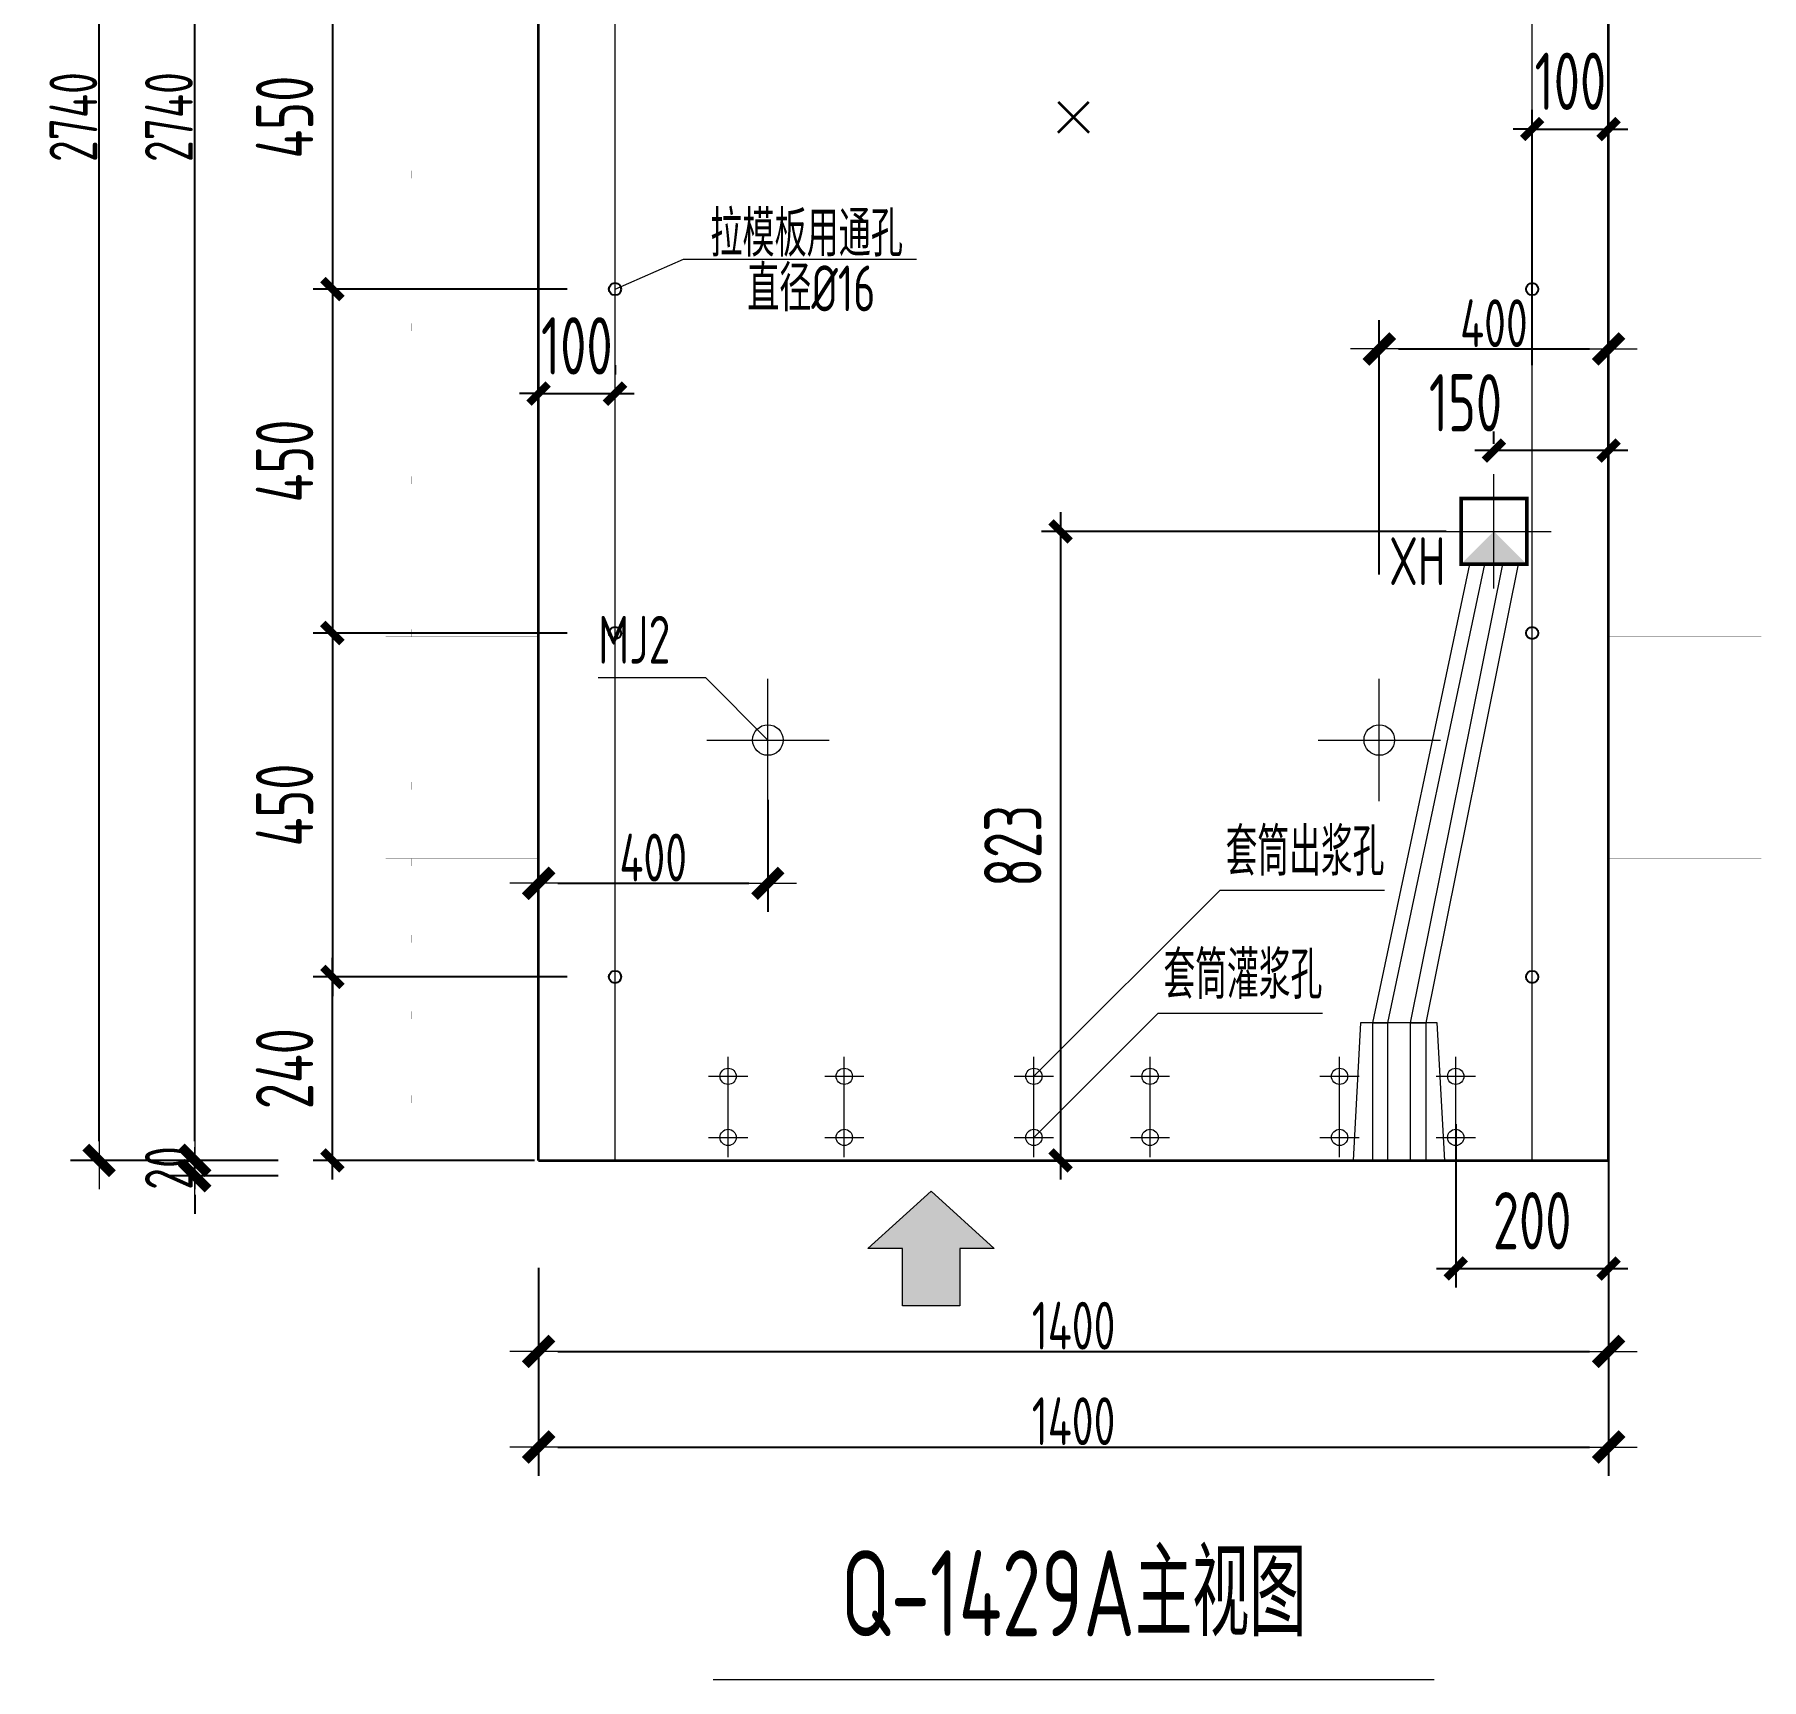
# Model space of a CAD drawing. Extents: x -85320 to 1679916, y -1321939 to 627.
# Drawn here: x 1031076 to 1040114, y -851512 to -842904 of the extents above; entities that cross this region are included whole.
import ezdxf
from ezdxf.enums import TextEntityAlignment as Align

# ---------------------------------------------------------------- set-up
doc = ezdxf.new("R2010")
doc.units = 0
doc.header["$LTSCALE"] = 1000
doc.linetypes.add('DOTE', pattern=[2.42, 2, -0.2, 0.02, -0.2])
for name, color, linetype in [('DIAN BOX', 7, 'Continuous'), ('S_WALL', 9, 'Continuous'), ('套筒垫片', 7, 'Continuous'), ('拉模', 7, 'Continuous'), ('详图符号', 7, 'Continuous')]:
    doc.layers.add(name, color=color, linetype=linetype)
for name, color, linetype, lineweight in [('WCOL', 7, 'Continuous', 0), ('参数表文字', 7, 'Continuous', 18), ('手孔', 6, 'Continuous', 0), ('直线', 7, 'Continuous', 18), ('预制墙图名', 7, 'Continuous', 18), ('预制墙埋件', 8, 'Continuous', 18), ('预制墙墙身水平筋', 130, 'Continuous', 18), ('预制墙墙身纵向受力筋', 1, 'Continuous', 18), ('预制墙详图标注', 3, 'Continuous', 18), ('预制墙详图轮廓', 3, 'Continuous', 35)]:
    doc.layers.add(name, color=color, linetype=linetype, lineweight=lineweight)
doc.styles.add('TSSD_Dimension', font='tssdeng.shx', dxfattribs={"width": 0.7, "bigfont": 'hztxt.shx'})
doc.styles.add('TSSD_Num', font='tssdeng.shx', dxfattribs={"width": 0.7, "bigfont": 'hztxt.shx'})
doc.styles.add('TSSD_Rein', font='Tssdeng.shx', dxfattribs={"width": 0.7, "bigfont": 'hztxt.shx'})
doc.styles.add('样式 1', font='yjkeng.shx', dxfattribs={"width": 0.7, "bigfont": 'yjkchn.shx'})
doc.styles.add('样式 2', font='yjkeng.shx', dxfattribs={"width": 0.7, "bigfont": 'yjkchn.shx'})
doc.dimstyles.new('标注', dxfattribs={"dimtxt": 300, "dimasz": 100, "dimexe": 100, "dimexo": 250, "dimgap": 100, "dimtad": 1, "dimdec": 0, "dimlfac": 0.25, "dimzin": 0, "dimdsep": 46, "dimtxsty": 'TSSD_Dimension', "dimblk": 'ARCHTICK', "dimcen": 0, "dimdle": 100, "dimclrt": 7, "dimadec": 0, "dimazin": 0, "dimtfac": 1, "dimtdec": 0, "dimtix": 1, "dimtmove": 2, "dimatfit": 3, "dimfxl": 1, "dimtolj": 1, "dimtzin": 0, "dimarcsym": 0})
doc.dimstyles.new('盈建科结构', dxfattribs={"dimscale": 100, "dimtxt": 2.5, "dimasz": 1, "dimexe": 1.5, "dimexo": 0.625, "dimgap": 0.1, "dimtad": 1, "dimdec": 0, "dimrnd": 1, "dimzin": 0, "dimdsep": 46, "dimtxsty": '样式 1', "dimblk": '_yjkbk', "dimblk1": 'ARCHTICK', "dimblk2": 'ARCHTICK', "dimcen": 0.09, "dimadec": 0, "dimazin": 0, "dimtfac": 1, "dimtdec": 4, "dimtix": 1, "dimtmove": 2, "dimatfit": 3, "dimfxl": 1, "dimtolj": 1, "dimtzin": 0, "dimarcsym": 0})

# ---------------------------------------------------------------- blocks, each defined once
blk = doc.blocks.new('_yjkbk')
blk.add_line((-1, 0), (1.5, 0))
blk.add_lwpolyline([(-0.7, -0.7, 0.5, 0.5, 0), (0.7, 0.7, 0.5, 0.5, 0)], format="xyseb")
blk = doc.blocks.new('*D275')
at = {"layer": 'Defpoints', "color": 0, "transparency": 16777216}
for p in [(1033714.4, -846845.8), (1034914.4, -846845.8), (1034914.4, -847345.8)]:
    blk.add_point(p, dxfattribs=at)
at = {"layer": '预制墙详图标注', "color": 0, "lineweight": -2, "transparency": 16777216}
for p, q in [((1033714.4, -846908.3), (1033714.4, -847495.8)), ((1034914.4, -846908.3), (1034914.4, -847495.8)), ((1033814.4, -847345.8), (1034814.4, -847345.8))]:
    blk.add_line(p, q, dxfattribs=at)
at = {"layer": '预制墙详图标注', "color": 0, "lineweight": -2, "transparency": 16777216, "xscale": 100, "yscale": 100, "zscale": 100, "rotation": 180}
blk.add_blockref('_yjkbk', (1033714.4, -847345.8), dxfattribs=at)
at = {"layer": '预制墙详图标注', "color": 0, "lineweight": -2, "transparency": 16777216, "xscale": 100, "yscale": 100, "zscale": 100}
blk.add_blockref('_yjkbk', (1034914.4, -847345.8), dxfattribs=at)
at = {"layer": '预制墙详图标注', "color": 0, "transparency": 16777216, "insert": (1034314.4, -847335.8), "char_height": 250, "attachment_point": 8, "style": '样式 1'}
blk.add_mtext('\\A1;400', dxfattribs=at)
blk = doc.blocks.new('_ArchTick')
at = {"color": 0, "linetype": 'ByBlock', "const_width": 0.4}
blk.add_lwpolyline([(-0.5, -0.5), (0.5, 0.5)], dxfattribs=at)
blk = doc.blocks.new('*D277')
at = {"layer": 'Defpoints', "color": 0, "transparency": 16777216}
for p in [(1039314.4, -844549.3), (1038114.4, -845792), (1039314.4, -845792)]:
    blk.add_point(p, dxfattribs=at)
at = {"layer": '预制墙详图标注', "color": 0, "lineweight": -2, "transparency": 16777216}
for p, q in [((1038114.4, -845729.5), (1038114.4, -844399.3)), ((1039314.4, -845729.5), (1039314.4, -844399.3)), ((1038214.4, -844549.3), (1039214.4, -844549.3))]:
    blk.add_line(p, q, dxfattribs=at)
at = {"layer": '预制墙详图标注', "color": 0, "lineweight": -2, "transparency": 16777216, "xscale": 100, "yscale": 100, "zscale": 100, "rotation": 180}
blk.add_blockref('_yjkbk', (1038114.4, -844549.3), dxfattribs=at)
at = {"layer": '预制墙详图标注', "color": 0, "lineweight": -2, "transparency": 16777216, "xscale": 100, "yscale": 100, "zscale": 100}
blk.add_blockref('_yjkbk', (1039314.4, -844549.3), dxfattribs=at)
at = {"layer": '预制墙详图标注', "color": 0, "transparency": 16777216, "insert": (1038714.4, -844539.3), "char_height": 250, "attachment_point": 8, "style": '样式 1'}
blk.add_mtext('\\A1;400', dxfattribs=at)
blk = doc.blocks.new('*D278')
at = {"layer": 'Defpoints', "color": 0, "transparency": 16777216}
for p in [(1033714.4, -849295.8), (1039314.4, -849295.8), (1039314.4, -849795.8)]:
    blk.add_point(p, dxfattribs=at)
at = {"layer": '预制墙详图标注', "color": 0, "lineweight": -2, "transparency": 16777216}
for p, q in [((1033714.4, -849358.3), (1033714.4, -849945.8)), ((1039314.4, -849358.3), (1039314.4, -849945.8)), ((1033814.4, -849795.8), (1039214.4, -849795.8))]:
    blk.add_line(p, q, dxfattribs=at)
at = {"layer": '预制墙详图标注', "color": 0, "lineweight": -2, "transparency": 16777216, "xscale": 100, "yscale": 100, "zscale": 100, "rotation": 180}
blk.add_blockref('_yjkbk', (1033714.4, -849795.8), dxfattribs=at)
at = {"layer": '预制墙详图标注', "color": 0, "lineweight": -2, "transparency": 16777216, "xscale": 100, "yscale": 100, "zscale": 100}
blk.add_blockref('_yjkbk', (1039314.4, -849795.8), dxfattribs=at)
at = {"layer": '预制墙详图标注', "color": 0, "transparency": 16777216, "insert": (1036514.4, -849785.8), "char_height": 250, "attachment_point": 8, "style": '样式 1'}
blk.add_mtext('\\A1;1400', dxfattribs=at)
blk = doc.blocks.new('*D279')
at = {"layer": 'Defpoints', "color": 0, "transparency": 16777216}
for p in [(1033714.4, -849795.8), (1039314.4, -849795.8), (1039314.4, -850295.8)]:
    blk.add_point(p, dxfattribs=at)
at = {"layer": '预制墙详图标注', "color": 0, "lineweight": -2, "transparency": 16777216}
for p, q in [((1033714.4, -849858.3), (1033714.4, -850445.8)), ((1039314.4, -849858.3), (1039314.4, -850445.8)), ((1033814.4, -850295.8), (1039214.4, -850295.8))]:
    blk.add_line(p, q, dxfattribs=at)
at = {"layer": '预制墙详图标注', "color": 0, "lineweight": -2, "transparency": 16777216, "xscale": 100, "yscale": 100, "zscale": 100, "rotation": 180}
blk.add_blockref('_yjkbk', (1033714.4, -850295.8), dxfattribs=at)
at = {"layer": '预制墙详图标注', "color": 0, "lineweight": -2, "transparency": 16777216, "xscale": 100, "yscale": 100, "zscale": 100}
blk.add_blockref('_yjkbk', (1039314.4, -850295.8), dxfattribs=at)
at = {"layer": '预制墙详图标注', "color": 0, "transparency": 16777216, "insert": (1036514.4, -850285.8), "char_height": 250, "attachment_point": 8, "style": '样式 1'}
blk.add_mtext('\\A1;1400', dxfattribs=at)
blk = doc.blocks.new('*D280')
at = {"layer": 'Defpoints', "color": 0, "transparency": 16777216}
for p in [(1031914.4, -848795.8), (1032414.4, -848795.8), (1032414.4, -848875.8)]:
    blk.add_point(p, dxfattribs=at)
at = {"layer": '预制墙详图标注', "color": 0, "lineweight": -2, "transparency": 16777216}
for p, q in [((1031914.4, -848695.8), (1031914.4, -848595.8)), ((1032351.9, -848795.8), (1031764.4, -848795.8)), ((1031914.4, -848875.8), (1031914.4, -848795.8)), ((1032351.9, -848875.8), (1031764.4, -848875.8)), ((1031914.4, -848975.8), (1031914.4, -849075.8))]:
    blk.add_line(p, q, dxfattribs=at)
at = {"layer": '预制墙详图标注', "color": 0, "lineweight": -2, "transparency": 16777216, "xscale": 100, "yscale": 100, "zscale": 100}
for p, rotation in [((1031914.4, -848795.8), 270), ((1031914.4, -848875.8), 90)]:
    blk.add_blockref('_yjkbk', p, dxfattribs=dict(at, rotation=rotation))
at = {"layer": '预制墙详图标注', "color": 0, "transparency": 16777216, "insert": (1031904.4, -848835.8), "char_height": 250, "attachment_point": 8, "rotation": 90, "style": '样式 1'}
blk.add_mtext('\\A1;20', dxfattribs=at)
blk = doc.blocks.new('*D281')
at = {"layer": 'Defpoints', "color": 0, "transparency": 16777216}
for p in [(1031914.4, -837875.8), (1032414.4, -837875.8), (1032414.4, -848795.8)]:
    blk.add_point(p, dxfattribs=at)
at = {"layer": '预制墙详图标注', "color": 0, "lineweight": -2, "transparency": 16777216}
for p, q in [((1032351.9, -837875.8), (1031764.4, -837875.8)), ((1031914.4, -848695.8), (1031914.4, -837975.8)), ((1032351.9, -848795.8), (1031764.4, -848795.8))]:
    blk.add_line(p, q, dxfattribs=at)
at = {"layer": '预制墙详图标注', "color": 0, "lineweight": -2, "transparency": 16777216, "xscale": 100, "yscale": 100, "zscale": 100}
for p, rotation in [((1031914.4, -837875.8), 90), ((1031914.4, -848795.8), 270)]:
    blk.add_blockref('_yjkbk', p, dxfattribs=dict(at, rotation=rotation))
at = {"layer": '预制墙详图标注', "color": 0, "transparency": 16777216, "insert": (1031904.4, -843335.8), "char_height": 250, "attachment_point": 8, "rotation": 90, "style": '样式 1'}
blk.add_mtext('\\A1;2740', dxfattribs=at)
blk = doc.blocks.new('*D282')
at = {"layer": 'Defpoints', "color": 0, "transparency": 16777216}
for p in [(1031414.4, -837875.8), (1031914.4, -837875.8), (1031914.4, -848795.8)]:
    blk.add_point(p, dxfattribs=at)
at = {"layer": '预制墙详图标注', "color": 0, "lineweight": -2, "transparency": 16777216}
for p, q in [((1031851.9, -837875.8), (1031264.4, -837875.8)), ((1031414.4, -848695.8), (1031414.4, -837975.8)), ((1031851.9, -848795.8), (1031264.4, -848795.8))]:
    blk.add_line(p, q, dxfattribs=at)
at = {"layer": '预制墙详图标注', "color": 0, "lineweight": -2, "transparency": 16777216, "xscale": 100, "yscale": 100, "zscale": 100}
for p, rotation in [((1031414.4, -837875.8), 90), ((1031414.4, -848795.8), 270)]:
    blk.add_blockref('_yjkbk', p, dxfattribs=dict(at, rotation=rotation))
at = {"layer": '预制墙详图标注', "color": 0, "transparency": 16777216, "insert": (1031404.4, -843335.8), "char_height": 250, "attachment_point": 8, "rotation": 90, "style": '样式 1'}
blk.add_mtext('\\A1;2740', dxfattribs=at)
blk = doc.blocks.new('*D933')
at = {"layer": 'Defpoints', "color": 0, "transparency": 16777216}
for p in [(1039314.4, -844985.1), (1038714.4, -845080.9), (1038714.4, -845295)]:
    blk.add_point(p, dxfattribs=at)
at = {"layer": 'WCOL', "color": 0, "lineweight": -2, "transparency": 16777216}
for p, q in [((1038714.4, -845045), (1038714.4, -844980.9)), ((1039414.4, -845080.9), (1038614.4, -845080.9)), ((1039314.4, -845235.1), (1039314.4, -845180.9))]:
    blk.add_line(p, q, dxfattribs=at)
at = {"layer": 'WCOL', "color": 0, "lineweight": -2, "transparency": 16777216, "xscale": 100, "yscale": 100, "zscale": 100, "rotation": 180}
blk.add_blockref('_ArchTick', (1038714.4, -845080.9), dxfattribs=at)
at = {"layer": 'WCOL', "color": 0, "lineweight": -2, "transparency": 16777216, "xscale": 100, "yscale": 100, "zscale": 100}
blk.add_blockref('_ArchTick', (1039314.4, -845080.9), dxfattribs=at)
at = {"layer": 'WCOL', "color": 7, "transparency": 16777216, "insert": (1038565.4, -844830.9), "char_height": 300, "attachment_point": 5, "style": 'TSSD_Dimension'}
blk.add_mtext('\\A1;150', dxfattribs=at)
blk = doc.blocks.new('线盒')
at = {"layer": 'DIAN BOX'}
h = blk.add_hatch(color=256, dxfattribs=at)
h.dxf.hatch_style = 1
h.paths.add_polyline_path([(1465682.5, -670175.4), (1465854.5, -670347.4), (1465510.5, -670347.4)])
at = {"color": 6, "const_width": 20}
blk.add_lwpolyline([(1465510.5, -670003.4), (1465854.5, -670003.4), (1465854.5, -670347.4), (1465510.5, -670347.4), (1465510.5, -670003.4)], dxfattribs=at)
at = {"layer": 'WCOL', "color": 4, "linetype": 'DOTE'}
for p, q in [((1465682.5, -670474.8), (1465682.5, -669876.1)), ((1465383.1, -670175.4), (1465981.8, -670175.4))]:
    blk.add_line(p, q, dxfattribs=at)
at = {"layer": 'WCOL', "color": 5}
blk.add_lwpolyline([(1465510.5, -670347.4), (1465854.5, -670347.4), (1465854.5, -670003.4), (1465510.5, -670003.4)], close=True, dxfattribs=at)
blk = doc.blocks.new('*D1880')
at = {"layer": 'Defpoints', "color": 0, "transparency": 16777216}
for p in [(1038714.4, -845503.8), (1036446.4, -848795.8), (1038122.4, -848795.8)]:
    blk.add_point(p, dxfattribs=at)
at = {"layer": 'WCOL', "color": 0, "lineweight": -2, "transparency": 16777216}
for p, q in [((1036446.4, -845403.8), (1036446.4, -848895.8)), ((1038464.4, -845503.8), (1036346.4, -845503.8)), ((1037872.4, -848795.8), (1036346.4, -848795.8))]:
    blk.add_line(p, q, dxfattribs=at)
at = {"layer": 'WCOL', "color": 0, "lineweight": -2, "transparency": 16777216, "xscale": 100, "yscale": 100, "zscale": 100}
for p, rotation in [((1036446.4, -845503.8), 90), ((1036446.4, -848795.8), 270)]:
    blk.add_blockref('_ArchTick', p, dxfattribs=dict(at, rotation=rotation))
at = {"layer": 'WCOL', "color": 7, "transparency": 16777216, "insert": (1036196.4, -847149.8), "char_height": 300, "attachment_point": 5, "rotation": 90, "style": 'TSSD_Dimension'}
blk.add_mtext('\\A1;823', dxfattribs=at)
blk = doc.blocks.new('手孔')
at = {"layer": '手孔', "color": 6}
blk.add_lwpolyline([(1383436.2, -746220.9), (1383916.2, -746220.9), (1383876.2, -745500.9), (1383476.2, -745500.9)], close=True, dxfattribs=at)
at = {"layer": '手孔', "color": 4}
for points in [[(1383538.2, -746220.9), (1383618.2, -746220.9), (1383618.2, -745500.9), (1383538.2, -745500.9)], [(1383816.7, -746220.9), (1383736.7, -746220.9), (1383736.7, -745500.9), (1383816.7, -745500.9)]]:
    blk.add_lwpolyline(points, close=True, dxfattribs=at)
blk = doc.blocks.new('*D1955')
at = {"layer": 'Defpoints', "color": 0, "transparency": 16777216}
for p in [(1038514.4, -848355.8), (1039314.4, -848355.8), (1039314.4, -849361.6)]:
    blk.add_point(p, dxfattribs=at)
at = {"layer": '手孔', "color": 0, "lineweight": -2, "transparency": 16777216}
for p, q in [((1038514.4, -848605.8), (1038514.4, -849461.6)), ((1039314.4, -848605.8), (1039314.4, -849461.6)), ((1038414.4, -849361.6), (1039414.4, -849361.6))]:
    blk.add_line(p, q, dxfattribs=at)
at = {"layer": '手孔', "color": 0, "lineweight": -2, "transparency": 16777216, "xscale": 100, "yscale": 100, "zscale": 100, "rotation": 180}
blk.add_blockref('_ArchTick', (1038514.4, -849361.6), dxfattribs=at)
at = {"layer": '手孔', "color": 0, "lineweight": -2, "transparency": 16777216, "xscale": 100, "yscale": 100, "zscale": 100}
blk.add_blockref('_ArchTick', (1039314.4, -849361.6), dxfattribs=at)
at = {"layer": '手孔', "color": 7, "transparency": 16777216, "insert": (1038914.4, -849111.6), "char_height": 300, "attachment_point": 5, "style": 'TSSD_Dimension'}
blk.add_mtext('\\A1;200', dxfattribs=at)
blk = doc.blocks.new('*D2711')
at = {"layer": 'Defpoints', "color": 0, "transparency": 16777216}
for p in [(1032635.1, -847835.8), (1033942.2, -847835.8), (1033942.2, -848795.8)]:
    blk.add_point(p, dxfattribs=at)
at = {"layer": '拉模', "color": 0, "lineweight": -2, "transparency": 16777216}
for p, q in [((1032635.1, -848895.8), (1032635.1, -847735.8)), ((1033692.2, -847835.8), (1032535.1, -847835.8)), ((1033692.2, -848795.8), (1032535.1, -848795.8))]:
    blk.add_line(p, q, dxfattribs=at)
at = {"layer": '拉模', "color": 0, "lineweight": -2, "transparency": 16777216, "xscale": 100, "yscale": 100, "zscale": 100}
for p, rotation in [((1032635.1, -847835.8), 90), ((1032635.1, -848795.8), 270)]:
    blk.add_blockref('_ArchTick', p, dxfattribs=dict(at, rotation=rotation))
at = {"layer": '拉模', "color": 7, "lineweight": 0, "transparency": 16777216, "insert": (1032385.1, -848315.8), "char_height": 300, "attachment_point": 5, "rotation": 90, "style": 'TSSD_Dimension'}
blk.add_mtext('\\A1;240', dxfattribs=at)
blk = doc.blocks.new('*D2712')
at = {"layer": 'Defpoints', "color": 0, "transparency": 16777216}
for p in [(1034114.4, -844783.1), (1033714.4, -844883.9), (1034114.4, -844883.9)]:
    blk.add_point(p, dxfattribs=at)
at = {"layer": '拉模', "color": 0, "lineweight": -2, "transparency": 16777216}
for p, q in [((1033714.4, -844633.9), (1033714.4, -844683.1)), ((1034114.4, -844633.9), (1034114.4, -844683.1)), ((1033714.4, -844783.1), (1033614.4, -844783.1)), ((1033714.4, -844783.1), (1034114.4, -844783.1)), ((1034114.4, -844783.1), (1034214.4, -844783.1))]:
    blk.add_line(p, q, dxfattribs=at)
at = {"layer": '拉模', "color": 0, "lineweight": -2, "transparency": 16777216, "xscale": 100, "yscale": 100, "zscale": 100}
blk.add_blockref('_ArchTick', (1033714.4, -844783.1), dxfattribs=at)
at = {"layer": '拉模', "color": 0, "lineweight": -2, "transparency": 16777216, "xscale": 100, "yscale": 100, "zscale": 100, "rotation": 180}
blk.add_blockref('_ArchTick', (1034114.4, -844783.1), dxfattribs=at)
at = {"layer": '拉模', "color": 7, "lineweight": 0, "transparency": 16777216, "insert": (1033914.4, -844533.1), "char_height": 300, "attachment_point": 5, "style": 'TSSD_Dimension'}
blk.add_mtext('\\A1;100', dxfattribs=at)
blk = doc.blocks.new('*D2713')
at = {"layer": 'Defpoints', "color": 0, "transparency": 16777216}
for p in [(1034114.4, -846035.8), (1032635.1, -847835.8), (1034114.4, -847835.8)]:
    blk.add_point(p, dxfattribs=at)
at = {"layer": '拉模', "color": 0, "lineweight": -2, "transparency": 16777216}
for p, q in [((1032635.1, -845935.8), (1032635.1, -847935.8)), ((1033864.4, -846035.8), (1032535.1, -846035.8)), ((1033864.4, -847835.8), (1032535.1, -847835.8))]:
    blk.add_line(p, q, dxfattribs=at)
at = {"layer": '拉模', "color": 0, "lineweight": -2, "transparency": 16777216, "xscale": 100, "yscale": 100, "zscale": 100}
for p, rotation in [((1032635.1, -846035.8), 90), ((1032635.1, -847835.8), 270)]:
    blk.add_blockref('_ArchTick', p, dxfattribs=dict(at, rotation=rotation))
at = {"layer": '拉模', "color": 7, "lineweight": 0, "transparency": 16777216, "insert": (1032385.1, -846935.8), "char_height": 300, "attachment_point": 5, "rotation": 90, "style": 'TSSD_Dimension'}
blk.add_mtext('\\A1;450', dxfattribs=at)
blk = doc.blocks.new('*D2714')
at = {"layer": 'Defpoints', "color": 0, "transparency": 16777216}
for p in [(1034114.4, -844235.8), (1032635.1, -846035.8), (1034114.4, -846035.8)]:
    blk.add_point(p, dxfattribs=at)
at = {"layer": '拉模', "color": 0, "lineweight": -2, "transparency": 16777216}
for p, q in [((1032635.1, -844135.8), (1032635.1, -846135.8)), ((1033864.4, -844235.8), (1032535.1, -844235.8)), ((1033864.4, -846035.8), (1032535.1, -846035.8))]:
    blk.add_line(p, q, dxfattribs=at)
at = {"layer": '拉模', "color": 0, "lineweight": -2, "transparency": 16777216, "xscale": 100, "yscale": 100, "zscale": 100}
for p, rotation in [((1032635.1, -844235.8), 90), ((1032635.1, -846035.8), 270)]:
    blk.add_blockref('_ArchTick', p, dxfattribs=dict(at, rotation=rotation))
at = {"layer": '拉模', "color": 7, "lineweight": 0, "transparency": 16777216, "insert": (1032385.1, -845135.8), "char_height": 300, "attachment_point": 5, "rotation": 90, "style": 'TSSD_Dimension'}
blk.add_mtext('\\A1;450', dxfattribs=at)
blk = doc.blocks.new('*D2715')
at = {"layer": 'Defpoints', "color": 0, "transparency": 16777216}
for p in [(1034114.4, -842435.8), (1032635.1, -844235.8), (1034114.4, -844235.8)]:
    blk.add_point(p, dxfattribs=at)
at = {"layer": '拉模', "color": 0, "lineweight": -2, "transparency": 16777216}
for p, q in [((1032635.1, -842335.8), (1032635.1, -844335.8)), ((1033864.4, -842435.8), (1032535.1, -842435.8)), ((1033864.4, -844235.8), (1032535.1, -844235.8))]:
    blk.add_line(p, q, dxfattribs=at)
at = {"layer": '拉模', "color": 0, "lineweight": -2, "transparency": 16777216, "xscale": 100, "yscale": 100, "zscale": 100}
for p, rotation in [((1032635.1, -842435.8), 90), ((1032635.1, -844235.8), 270)]:
    blk.add_blockref('_ArchTick', p, dxfattribs=dict(at, rotation=rotation))
at = {"layer": '拉模', "color": 7, "lineweight": 0, "transparency": 16777216, "insert": (1032385.1, -843335.8), "char_height": 300, "attachment_point": 5, "rotation": 90, "style": 'TSSD_Dimension'}
blk.add_mtext('\\A1;450', dxfattribs=at)
blk = doc.blocks.new('*D2728')
at = {"layer": 'Defpoints', "color": 0, "transparency": 16777216}
for p in [(1039314.4, -843398.3), (1038914.4, -844883.9), (1039314.4, -844883.9)]:
    blk.add_point(p, dxfattribs=at)
at = {"layer": '拉模', "color": 0, "lineweight": -2, "transparency": 16777216}
for p, q in [((1038914.4, -844633.9), (1038914.4, -843298.3)), ((1039314.4, -844633.9), (1039314.4, -843298.3)), ((1038914.4, -843398.3), (1038814.4, -843398.3)), ((1038914.4, -843398.3), (1039314.4, -843398.3)), ((1039314.4, -843398.3), (1039414.4, -843398.3))]:
    blk.add_line(p, q, dxfattribs=at)
at = {"layer": '拉模', "color": 0, "lineweight": -2, "transparency": 16777216, "xscale": 100, "yscale": 100, "zscale": 100}
blk.add_blockref('_ArchTick', (1038914.4, -843398.3), dxfattribs=at)
at = {"layer": '拉模', "color": 0, "lineweight": -2, "transparency": 16777216, "xscale": 100, "yscale": 100, "zscale": 100, "rotation": 180}
blk.add_blockref('_ArchTick', (1039314.4, -843398.3), dxfattribs=at)
at = {"layer": '拉模', "color": 7, "lineweight": 0, "transparency": 16777216, "insert": (1039114.4, -843148.3), "char_height": 300, "attachment_point": 5, "style": 'TSSD_Dimension'}
blk.add_mtext('\\A1;100', dxfattribs=at)

msp = doc.modelspace()

# ---------------------------------------------------------------- hatches: boundary and pattern name
at = {"layer": 'WCOL'}
h = msp.add_hatch(color=4, dxfattribs=at)
h.dxf.hatch_style = 1
h.paths.add_polyline_path([(1036098.32, -849256.542), (1035918.32, -849256.542), (1035918.32, -849556.542), (1035618.32, -849556.542), (1035618.32, -849256.542), (1035438.32, -849256.542), (1035768.32, -848956.542)])

# ---------------------------------------------------------------- linework, layer by layer
at = {"layer": 'S_WALL'}
for centre in [(1034114.371, -844235.848), (1038914.371, -844235.848), (1034114.371, -846035.848), (1038914.371, -846035.848), (1034114.371, -847835.848), (1038914.371, -847835.848)]:
    msp.add_circle(centre, 32, dxfattribs=at)
at = {"layer": 'WCOL', "color": 7}
for points in [[(1038078.724, -848075.848), (1038158.724, -848075.848), (1038667.13, -845675.848), (1038587.13, -845675.848)], [(1038357.206, -848075.848), (1038277.206, -848075.848), (1038761.612, -845675.848), (1038841.612, -845675.848)]]:
    msp.add_lwpolyline(points, close=True, dxfattribs=at)
at = {"layer": 'WCOL'}
msp.add_lwpolyline([(1036098.32, -849256.542), (1035918.32, -849256.542), (1035918.32, -849556.542), (1035618.32, -849556.542), (1035618.32, -849256.542), (1035438.32, -849256.542), (1035768.32, -848956.542), (1036098.32, -849256.542)], dxfattribs=at)
at = {"layer": '套筒垫片', "linetype": 'Continuous', "lineweight": 0}
msp.add_lwpolyline([(1034114.371, -844235.848), (1034472.058, -844079.149), (1035692.132, -844079.149)], dxfattribs=at)
at = {"layer": '拉模', "color": 3, "lineweight": 0}
for p, q in [((1034114.371, -848795.848), (1034114.371, -838021.948)), ((1038914.371, -848795.848), (1038914.371, -838021.948))]:
    msp.add_line(p, q, dxfattribs=at)
at = {"layer": '直线', "lineweight": 18}
for points in [[(1034914.371, -846595.848), (1034589.371, -846270.848), (1034025.909, -846270.848)], [(1036306.371, -848355.848), (1037281.371, -847380.848), (1038141.213, -847380.848)], [(1036306.371, -848675.848), (1036956.371, -848025.848), (1037816.213, -848025.848)]]:
    msp.add_lwpolyline(points, dxfattribs=at)
at = {"layer": '预制墙图名', "lineweight": 18}
msp.add_line((1034627.474, -851512.332), (1038401.268, -851512.332), dxfattribs=at)
at = {"layer": '预制墙埋件', "lineweight": 18}
for p, q in [((1034914.371, -846915.848), (1034914.371, -846275.848)), ((1038114.371, -846915.848), (1038114.371, -846275.848)), ((1034594.371, -846595.848), (1035234.371, -846595.848)), ((1037794.371, -846595.848), (1038434.371, -846595.848))]:
    msp.add_line(p, q, dxfattribs=at)
for centre in [(1034914.371, -846595.848), (1038114.371, -846595.848)]:
    msp.add_circle(centre, 80, dxfattribs=at)
at = {"layer": '预制墙墙身水平筋', "lineweight": 18, "const_width": 0.18}
for points in [[(1033050.906, -843655.848), (1032914.371, -843655.848), (1032914.371, -843615.848), (1033714.371, -843615.848), (1033714.371, -843655.848), (1032914.371, -843655.848), (1032914.371, -843615.848), (1033050.906, -843615.848)], [(1033050.906, -843655.848), (1032914.371, -843655.848), (1032914.371, -843615.848), (1033714.371, -843615.848), (1033714.371, -843655.848), (1032914.371, -843655.848), (1032914.371, -843615.848), (1033050.906, -843615.848)], [(1039314.371, -843615.848), (1040114.371, -843615.848), (1040114.371, -843655.848), (1039977.835, -843655.848), (1039977.835, -843615.848), (1040114.371, -843615.848), (1040114.371, -843655.848), (1039314.371, -843655.848)], [(1039314.371, -843615.848), (1040114.371, -843615.848), (1040114.371, -843655.848), (1039977.835, -843655.848), (1039977.835, -843615.848), (1040114.371, -843615.848), (1040114.371, -843655.848), (1039314.371, -843655.848)], [(1033050.906, -844455.848), (1032914.371, -844455.848), (1032914.371, -844415.848), (1033714.371, -844415.848), (1033714.371, -844455.848), (1032914.371, -844455.848), (1032914.371, -844415.848), (1033050.906, -844415.848)], [(1033050.906, -844455.848), (1032914.371, -844455.848), (1032914.371, -844415.848), (1033714.371, -844415.848), (1033714.371, -844455.848), (1032914.371, -844455.848), (1032914.371, -844415.848), (1033050.906, -844415.848)], [(1039314.371, -844415.848), (1040114.371, -844415.848), (1040114.371, -844455.848), (1039977.835, -844455.848), (1039977.835, -844415.848), (1040114.371, -844415.848), (1040114.371, -844455.848), (1039314.371, -844455.848)], [(1039314.371, -844415.848), (1040114.371, -844415.848), (1040114.371, -844455.848), (1039977.835, -844455.848), (1039977.835, -844415.848), (1040114.371, -844415.848), (1040114.371, -844455.848), (1039314.371, -844455.848)], [(1033050.906, -845255.848), (1032914.371, -845255.848), (1032914.371, -845215.848), (1033714.371, -845215.848), (1033714.371, -845255.848), (1032914.371, -845255.848), (1032914.371, -845215.848), (1033050.906, -845215.848)], [(1033050.906, -845255.848), (1032914.371, -845255.848), (1032914.371, -845215.848), (1033714.371, -845215.848), (1033714.371, -845255.848), (1032914.371, -845255.848), (1032914.371, -845215.848), (1033050.906, -845215.848)], [(1039314.371, -845215.848), (1040114.371, -845215.848), (1040114.371, -845255.848), (1039977.835, -845255.848), (1039977.835, -845215.848), (1040114.371, -845215.848), (1040114.371, -845255.848), (1039314.371, -845255.848)], [(1039314.371, -845215.848), (1040114.371, -845215.848), (1040114.371, -845255.848), (1039977.835, -845255.848), (1039977.835, -845215.848), (1040114.371, -845215.848), (1040114.371, -845255.848), (1039314.371, -845255.848)], [(1033050.906, -846055.848), (1032914.371, -846055.848), (1032914.371, -846015.848), (1033714.371, -846015.848), (1033714.371, -846055.848), (1032914.371, -846055.848), (1032914.371, -846015.848), (1033050.906, -846015.848)], [(1033050.906, -846055.848), (1032914.371, -846055.848), (1032914.371, -846015.848), (1033714.371, -846015.848), (1033714.371, -846055.848), (1032914.371, -846055.848), (1032914.371, -846015.848), (1033050.906, -846015.848)], [(1039314.371, -846015.848), (1040114.371, -846015.848), (1040114.371, -846055.848), (1039977.835, -846055.848), (1039977.835, -846015.848), (1040114.371, -846015.848), (1040114.371, -846055.848), (1039314.371, -846055.848)], [(1039314.371, -846015.848), (1040114.371, -846015.848), (1040114.371, -846055.848), (1039977.835, -846055.848), (1039977.835, -846015.848), (1040114.371, -846015.848), (1040114.371, -846055.848), (1039314.371, -846055.848)], [(1033050.906, -846855.848), (1032914.371, -846855.848), (1032914.371, -846815.848), (1033714.371, -846815.848), (1033714.371, -846855.848), (1032914.371, -846855.848), (1032914.371, -846815.848), (1033050.906, -846815.848)], [(1033050.906, -846855.848), (1032914.371, -846855.848), (1032914.371, -846815.848), (1033714.371, -846815.848), (1033714.371, -846855.848), (1032914.371, -846855.848), (1032914.371, -846815.848), (1033050.906, -846815.848)], [(1039314.371, -846815.848), (1040114.371, -846815.848), (1040114.371, -846855.848), (1039977.835, -846855.848), (1039977.835, -846815.848), (1040114.371, -846815.848), (1040114.371, -846855.848), (1039314.371, -846855.848)], [(1039314.371, -846815.848), (1040114.371, -846815.848), (1040114.371, -846855.848), (1039977.835, -846855.848), (1039977.835, -846815.848), (1040114.371, -846815.848), (1040114.371, -846855.848), (1039314.371, -846855.848)], [(1033050.906, -847255.848), (1032914.371, -847255.848), (1032914.371, -847215.848), (1033714.371, -847215.848), (1033714.371, -847255.848), (1032914.371, -847255.848), (1032914.371, -847215.848), (1033050.906, -847215.848)], [(1033050.906, -847255.848), (1032914.371, -847255.848), (1032914.371, -847215.848), (1033714.371, -847215.848), (1033714.371, -847255.848), (1032914.371, -847255.848), (1032914.371, -847215.848), (1033050.906, -847215.848)], [(1039314.371, -847215.848), (1040114.371, -847215.848), (1040114.371, -847255.848), (1039977.835, -847255.848), (1039977.835, -847215.848), (1040114.371, -847215.848), (1040114.371, -847255.848), (1039314.371, -847255.848)], [(1039314.371, -847215.848), (1040114.371, -847215.848), (1040114.371, -847255.848), (1039977.835, -847255.848), (1039977.835, -847215.848), (1040114.371, -847215.848), (1040114.371, -847255.848), (1039314.371, -847255.848)], [(1033050.906, -847655.848), (1032914.371, -847655.848), (1032914.371, -847615.848), (1033714.371, -847615.848), (1033714.371, -847655.848), (1032914.371, -847655.848), (1032914.371, -847615.848), (1033050.906, -847615.848)], [(1033050.906, -847655.848), (1032914.371, -847655.848), (1032914.371, -847615.848), (1033714.371, -847615.848), (1033714.371, -847655.848), (1032914.371, -847655.848), (1032914.371, -847615.848), (1033050.906, -847615.848)], [(1039314.371, -847615.848), (1040114.371, -847615.848), (1040114.371, -847655.848), (1039977.835, -847655.848), (1039977.835, -847615.848), (1040114.371, -847615.848), (1040114.371, -847655.848), (1039314.371, -847655.848)], [(1039314.371, -847615.848), (1040114.371, -847615.848), (1040114.371, -847655.848), (1039977.835, -847655.848), (1039977.835, -847615.848), (1040114.371, -847615.848), (1040114.371, -847655.848), (1039314.371, -847655.848)], [(1033050.906, -848055.848), (1032914.371, -848055.848), (1032914.371, -848015.848), (1033714.371, -848015.848), (1033714.371, -848055.848), (1032914.371, -848055.848), (1032914.371, -848015.848), (1033050.906, -848015.848)], [(1033050.906, -848055.848), (1032914.371, -848055.848), (1032914.371, -848015.848), (1033714.371, -848015.848), (1033714.371, -848055.848), (1032914.371, -848055.848), (1032914.371, -848015.848), (1033050.906, -848015.848)], [(1039314.371, -848015.848), (1040114.371, -848015.848), (1040114.371, -848055.848), (1039977.835, -848055.848), (1039977.835, -848015.848), (1040114.371, -848015.848), (1040114.371, -848055.848), (1039314.371, -848055.848)], [(1039314.371, -848015.848), (1040114.371, -848015.848), (1040114.371, -848055.848), (1039977.835, -848055.848), (1039977.835, -848015.848), (1040114.371, -848015.848), (1040114.371, -848055.848), (1039314.371, -848055.848)], [(1033050.906, -848495.848), (1032914.371, -848495.848), (1032914.371, -848455.848), (1033714.371, -848455.848), (1033714.371, -848495.848), (1032914.371, -848495.848), (1032914.371, -848455.848), (1033050.906, -848455.848)], [(1033050.906, -848495.848), (1032914.371, -848495.848), (1032914.371, -848455.848), (1033714.371, -848455.848), (1033714.371, -848495.848), (1032914.371, -848495.848), (1032914.371, -848455.848), (1033050.906, -848455.848)], [(1039314.371, -848455.848), (1040114.371, -848455.848), (1040114.371, -848495.848), (1039977.835, -848495.848), (1039977.835, -848455.848), (1040114.371, -848455.848), (1040114.371, -848495.848), (1039314.371, -848495.848)], [(1039314.371, -848455.848), (1040114.371, -848455.848), (1040114.371, -848495.848), (1039977.835, -848495.848), (1039977.835, -848455.848), (1040114.371, -848455.848), (1040114.371, -848495.848), (1039314.371, -848495.848)]]:
    msp.add_lwpolyline(points, close=True, dxfattribs=at)
at = {"layer": '预制墙墙身纵向受力筋', "lineweight": 18}
for p, q in [((1034706.371, -848778.515), (1034706.371, -848253.181)), ((1035314.371, -848778.515), (1035314.371, -848253.181)), ((1036306.371, -848778.515), (1036306.371, -848253.181)), ((1036914.371, -848778.515), (1036914.371, -848253.181)), ((1037906.371, -848778.515), (1037906.371, -848253.181)), ((1038514.371, -848778.515), (1038514.371, -848253.181)), ((1034603.704, -848355.848), (1034809.038, -848355.848)), ((1035211.704, -848355.848), (1035417.038, -848355.848)), ((1036203.704, -848355.848), (1036409.038, -848355.848)), ((1036811.704, -848355.848), (1037017.038, -848355.848)), ((1037803.704, -848355.848), (1038009.038, -848355.848)), ((1038411.704, -848355.848), (1038617.038, -848355.848)), ((1034603.704, -848675.848), (1034809.038, -848675.848)), ((1035211.704, -848675.848), (1035417.038, -848675.848)), ((1036203.704, -848675.848), (1036409.038, -848675.848)), ((1036811.704, -848675.848), (1037017.038, -848675.848)), ((1037803.704, -848675.848), (1038009.038, -848675.848)), ((1038411.704, -848675.848), (1038617.038, -848675.848))]:
    msp.add_line(p, q, dxfattribs=at)
for centre in [(1034706.371, -848355.848), (1035314.371, -848355.848), (1036306.371, -848355.848), (1036914.371, -848355.848), (1037906.371, -848355.848), (1038514.371, -848355.848), (1034706.371, -848675.848), (1035314.371, -848675.848), (1036306.371, -848675.848), (1036914.371, -848675.848), (1037906.371, -848675.848), (1038514.371, -848675.848)]:
    msp.add_circle(centre, 42.667, dxfattribs=at)
at = {"layer": '预制墙详图标注', "lineweight": 35}
for p, q in [((1036434.371, -843255.848), (1036594.371, -843415.848)), ((1036434.371, -843415.848), (1036594.371, -843255.848))]:
    msp.add_line(p, q, dxfattribs=at)
at = {"layer": '预制墙详图轮廓', "lineweight": 35}
for p, q in [((1033714.371, -848795.848), (1033714.371, -837875.848)), ((1039314.371, -848795.848), (1039314.371, -837875.848)), ((1033714.371, -848795.848), (1039314.371, -848795.848))]:
    msp.add_line(p, q, dxfattribs=at)

# ---------------------------------------------------------------- block references
at = {"layer": 'WCOL', "color": 7}
msp.add_blockref('线盒', (-426968.082, -175328.412), dxfattribs=at)
at = {"layer": '手孔', "color": 7}
msp.add_blockref('手孔', (-345459.466, -102574.968), dxfattribs=at)

# ---------------------------------------------------------------- texts
at = {"layer": '参数表文字', "linetype": 'Continuous', "style": 'TSSD_Rein', "width": 0.7}
msp.add_text('XH', height=250, dxfattribs=at).set_placement((1038313.163, -845659.494), align=Align.MIDDLE_CENTER)
at = {"layer": '直线', "linetype": 'Continuous', "style": '样式 1', "width": 0.7}
msp.add_text('MJ2', height=250, dxfattribs=at).set_placement((1034025.909, -846270.848), align=Align.BOTTOM_LEFT)
for s, p in [('套筒出浆孔', (1038141.213, -847380.848)), ('套筒灌浆孔', (1037816.213, -848025.848))]:
    msp.add_text(s, height=250, dxfattribs=at).set_placement(p, align=Align.BOTTOM_RIGHT)
at = {"layer": '详图符号', "lineweight": 0, "style": 'TSSD_Num', "width": 0.7}
msp.add_text('拉模板用通孔', height=240, dxfattribs=at).set_placement((1034613.377, -843825.687), align=Align.TOP_LEFT)
msp.add_text('直径%%C16', height=240, dxfattribs=at).set_placement((1034805.969, -844352.151))
at = {"layer": '预制墙图名', "linetype": 'Continuous', "style": '样式 2', "width": 0.7}
msp.add_text('Q-1429A主视图', height=450, dxfattribs=at).set_placement((1036514.371, -851420.848), align=Align.BOTTOM_CENTER)

# ---------------------------------------------------------------- dimensions: what is measured, and where the dimension line sits
at = {"layer": 'WCOL', "color": 7}
dim = msp.add_linear_dim(base=(1038714.371, -845080.943), p1=(1039314.371, -844985.122), p2=(1038714.371, -845295.019), dimstyle='标注', dxfattribs=at)
dim.commit()
dim.dimension.update_dxf_attribs({"geometry": '*D933', "text_midpoint": (1038565.398, -844830.943), "dimtype": 160})
at = {"layer": 'WCOL', "color": 3}
dim = msp.add_linear_dim(base=(1036446.378, -848795.848), p1=(1038714.371, -845503.848), p2=(1038122.371, -848795.848), angle=90, dimstyle='标注', dxfattribs=at)
dim.commit()
dim.dimension.update_dxf_attribs({"geometry": '*D1880', "text_midpoint": (1036196.378, -847149.848)})
at = {"layer": '手孔', "color": 3}
dim = msp.add_linear_dim(base=(1039314.371, -849361.58), p1=(1038514.371, -848355.848), p2=(1039314.371, -848355.848), dimstyle='标注', dxfattribs=at)
dim.commit()
dim.dimension.update_dxf_attribs({"geometry": '*D1955', "text_midpoint": (1038914.371, -849111.58)})
at = {"layer": '拉模', "color": 3, "lineweight": 0}
for base, p1, p2, picture, middle in [((1032635.141, -844235.848), (1034114.371, -842435.848), (1034114.371, -844235.848), '*D2715', (1032385.141, -843335.848)), ((1032635.141, -846035.848), (1034114.371, -844235.848), (1034114.371, -846035.848), '*D2714', (1032385.141, -845135.848)), ((1032635.141, -847835.848), (1034114.371, -846035.848), (1034114.371, -847835.848), '*D2713', (1032385.141, -846935.848)), ((1032635.141, -847835.848), (1033942.165, -848795.848), (1033942.165, -847835.848), '*D2711', (1032385.141, -848315.848))]:
    dim = msp.add_linear_dim(base=base, p1=p1, p2=p2, angle=90, dimstyle='标注', dxfattribs=at)
    dim.commit()
    dim.dimension.update_dxf_attribs({"geometry": picture, "text_midpoint": middle})
for base, p1, p2, picture, middle in [((1039314.371, -843398.275), (1038914.371, -844883.916), (1039314.371, -844883.916), '*D2728', (1039114.371, -843148.275)), ((1034114.371, -844783.137), (1033714.371, -844883.916), (1034114.371, -844883.916), '*D2712', (1033914.371, -844533.137))]:
    dim = msp.add_linear_dim(base=base, p1=p1, p2=p2, dimstyle='标注', dxfattribs=at)
    dim.commit()
    dim.dimension.update_dxf_attribs({"geometry": picture, "text_midpoint": middle})
at = {"layer": '预制墙详图标注'}
for p1, p2, distance, text, override, picture, middle in [((1031914.371, -848795.848), (1031914.371, -837875.848), 500, '2740', {"dimscale": 100, "dimtxt": 2.5, "dimasz": 1, "dimexe": 1.5, "dimexo": 0.625, "dimgap": 0.1, "dimtad": 1, "dimlfac": 0.25, "dimrnd": 5, "dimdle": 0, "dimtix": 1, "dimfxlon": 0}, '*D282', (1031279.371, -843335.848)), ((1032414.371, -848795.848), (1032414.371, -837875.848), 500, '2740', {"dimscale": 100, "dimtxt": 2.5, "dimasz": 1, "dimexe": 1.5, "dimexo": 0.625, "dimgap": 0.1, "dimtad": 1, "dimlfac": 0.25, "dimrnd": 5, "dimdle": 0, "dimtix": 1, "dimfxlon": 0}, '*D281', (1031779.371, -843335.848)), ((1038114.371, -845791.99), (1039314.371, -845791.99), 1242.67, '400', {"dimlfac": 0.25, "dimrnd": 5}, '*D277', (1038714.371, -844414.32)), ((1033714.371, -846845.848), (1034914.371, -846845.848), -500, '400', {"dimscale": 100, "dimtxt": 2.5, "dimasz": 1, "dimexe": 1.5, "dimexo": 0.625, "dimgap": 0.1, "dimtad": 1, "dimlfac": 0.25, "dimrnd": 5, "dimdle": 0, "dimtix": 1, "dimfxlon": 0}, '*D275', (1034314.371, -847210.848))]:
    dim = msp.add_aligned_dim(p1=p1, p2=p2, distance=distance, text=text, dimstyle='盈建科结构', override=override, dxfattribs=at)
    dim.commit()
    dim.dimension.update_dxf_attribs({"geometry": picture, "text_midpoint": middle})
for p1, p2, distance, picture, middle in [((1032414.371, -848875.848), (1032414.371, -848795.848), 500, '*D280', (1031779.371, -848835.848)), ((1033714.371, -849295.848), (1039314.371, -849295.848), -500, '*D278', (1036514.371, -849660.848)), ((1033714.371, -849795.848), (1039314.371, -849795.848), -500, '*D279', (1036514.371, -850160.848))]:
    dim = msp.add_aligned_dim(p1=p1, p2=p2, distance=distance, dimstyle='盈建科结构', override={"dimscale": 100, "dimtxt": 2.5, "dimasz": 1, "dimexe": 1.5, "dimexo": 0.625, "dimgap": 0.1, "dimtad": 1, "dimlfac": 0.25, "dimrnd": 5, "dimdle": 0, "dimtix": 1, "dimfxlon": 0}, dxfattribs=at)
    dim.commit()
    dim.dimension.update_dxf_attribs({"geometry": picture, "text_midpoint": middle})

doc.saveas('drawing.dxf')
